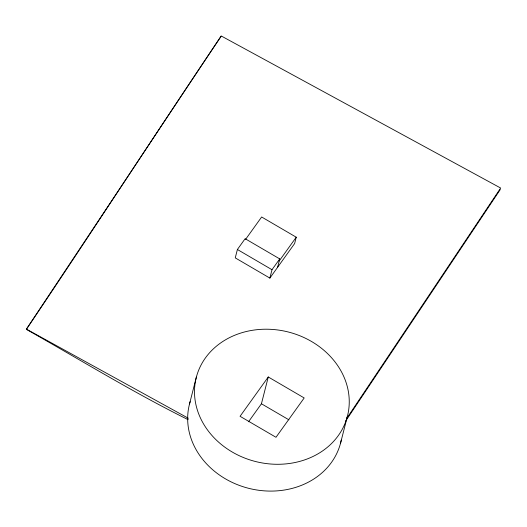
<?xml version="1.0" encoding="UTF-8"?>
<svg xmlns="http://www.w3.org/2000/svg" width="527" height="527" viewBox="0 0 527 527"><rect width="100%" height="100%" fill="white"/><g stroke="black" fill="none" stroke-linecap="round" stroke-linejoin="round"><path stroke-width="0.79" d="M189.529 403.919L196.367 377.115M277.597 267.301L279.738 258.915L245.134 238.698L237.394 249.495L235.253 257.881L269.864 278.098L294.626 243.553L296.246 237.203L261.642 216.986L245.562 239.416M269.864 278.098L271.998 269.705L279.738 258.915M248.527 421.778L261.432 403.774L268.269 376.976L304.191 397.957L275.99 437.285L240.062 416.304L268.269 376.976M340.547 443.187L347.379 416.383A78.016 66.804 14.3 0 0 248.77 330.969A78.016 66.804 14.3 0 0 219.463 442.897A78.016 66.804 14.3 0 0 347.379 416.383M221.024 36.501C155.399 133.641 91.889 232.176 26.35 329.375C80.15 359.724 132.83 392.24 188.198 419.703M345.85 420.763L500.255 189.582M346.707 418.445L500.65 188.04L221.169 35.941L26.416 329.111L188.35 418.247M279.218 260.944L296.246 237.203M237.394 249.495L271.998 269.705M261.432 403.774L288.908 419.821M341.259 440.104A78.016 66.804 14.3 0 1 248.56 488.292A78.016 66.804 14.3 0 1 190.181 401.646"/></g></svg>
